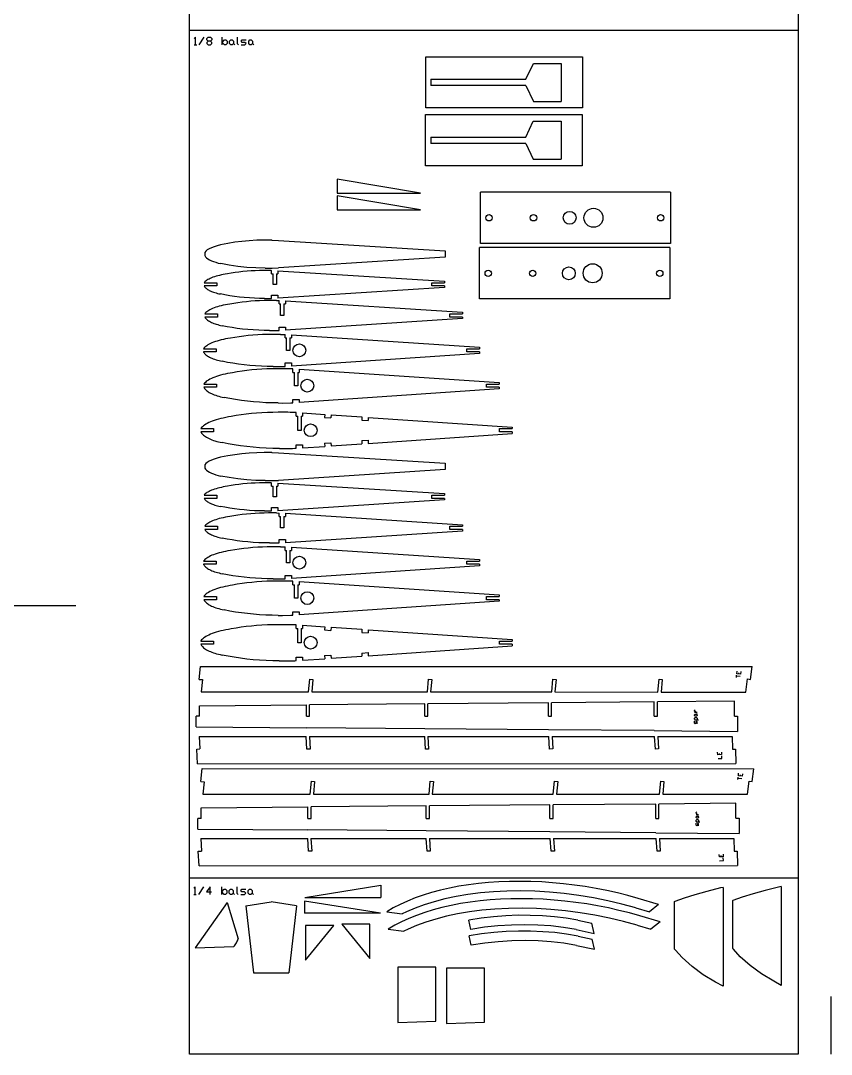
# Model space of a CAD drawing. Extents: x -0.1 to 91.9, y 0 to 98.8.
# Drawn here: x 59.93 to 91.89, y 5.61 to 46.37 of the extents above; entities that cross this region are included whole.
import ezdxf

# ---------------------------------------------------------------- set-up
doc = ezdxf.new("R2010")
doc.units = 0
doc.layers.get('0').update_dxf_attribs({"color": 9, "linetype": 'CONTINUOUS'})

msp = doc.modelspace()

# ---------------------------------------------------------------- linework, layer by layer
at = {"color": 7, "linetype": 'CONTINUOUS'}
for p, q in [((66.58, 46.001, 0), (90.582, 46.001, 0)), ((79.848, 44.063, 0), (80.144, 44.688, 0)), ((80.144, 44.688, 0), (81.239, 44.688, 0)), ((81.239, 44.688, 0), (81.239, 43.188, 0)), ((75.895, 43.813, 0), (75.895, 44.063, 0)), ((76.101, 44.063, 0), (79.848, 44.063, 0)), ((76.101, 44.063, 0), (76.101, 43.813, 0)), ((79.848, 43.813, 0), (76.101, 43.813, 0)), ((79.848, 43.813, 0), (80.144, 43.188, 0)), ((82.074, 42.927, 0), (75.895, 42.927, 0)), ((80.144, 43.188, 0), (81.239, 43.188, 0)), ((79.843, 41.781, 0), (80.138, 42.406, 0)), ((80.138, 42.406, 0), (81.234, 42.406, 0)), ((81.234, 42.406, 0), (81.234, 40.906, 0)), ((75.89, 41.531, 0), (75.89, 41.781, 0)), ((76.096, 41.781, 0), (79.843, 41.781, 0)), ((76.096, 41.781, 0), (76.096, 41.531, 0)), ((79.843, 41.531, 0), (76.096, 41.531, 0)), ((79.843, 41.531, 0), (80.138, 40.906, 0)), ((80.138, 40.906, 0), (81.234, 40.906, 0)), ((82.068, 40.645, 0), (75.89, 40.645, 0)), ((72.407, 40.119, 0), (72.407, 39.569, 0)), ((72.407, 39.569, 0), (75.693, 39.569, 0)), ((85.55, 39.609, 0), (78.05, 39.609, 0)), ((78.05, 37.586, 0), (78.05, 39.609, 0)), ((85.55, 39.609, 0), (85.55, 37.586, 0)), ((72.407, 39.466, 0), (72.407, 38.915, 0)), ((72.407, 38.915, 0), (75.693, 38.915, 0)), ((69.822, 37.716, 0), (69.843, 37.715, 0)), ((69.843, 37.715, 0), (70.093, 37.709, 0)), ((70.093, 37.709, 0), (76.664, 37.294, 0)), ((85.553, 37.586, 0), (78.05, 37.586, 0)), ((67.182, 37.232, 0), (67.182, 37.107, 0)), ((76.664, 37.294, 0), (76.664, 37.044, 0)), ((85.519, 37.422, 0), (78.019, 37.422, 0)), ((78.019, 35.399, 0), (78.019, 37.422, 0)), ((85.519, 37.422, 0), (85.519, 35.399, 0)), ((76.664, 37.044, 0), (70.093, 36.621, 0)), ((69.566, 36.614, 0), (69.707, 36.613, 0)), ((69.8, 36.518, 0), (69.821, 36.518, 0)), ((69.821, 36.387, 0), (69.821, 36.518, 0)), ((69.821, 36.387, 0), (69.883, 36.387, 0)), ((69.843, 36.615, 0), (70.093, 36.621, 0)), ((69.883, 35.968, 0), (69.883, 36.387, 0)), ((70.008, 36.387, 0), (70.008, 35.968, 0)), ((70.008, 36.387, 0), (70.071, 36.387, 0)), ((70.071, 36.512, 0), (76.642, 36.097, 0)), ((70.071, 36.512, 0), (70.071, 36.387, 0)), ((67.159, 36.034, 0), (67.659, 36.034, 0)), ((67.659, 35.909, 0), (67.159, 35.909, 0)), ((67.659, 36.034, 0), (67.659, 35.909, 0)), ((70.008, 35.968, 0), (69.883, 35.968, 0)), ((76.142, 36.034, 0), (76.642, 36.034, 0)), ((76.142, 35.909, 0), (76.142, 36.034, 0)), ((76.642, 35.909, 0), (76.142, 35.909, 0)), ((76.642, 36.097, 0), (76.642, 36.034, 0)), ((76.642, 35.909, 0), (76.642, 35.847, 0)), ((69.821, 35.549, 0), (70.071, 35.549, 0)), ((69.821, 35.417, 0), (69.821, 35.549, 0)), ((76.642, 35.847, 0), (70.071, 35.424, 0)), ((70.071, 35.549, 0), (70.071, 35.424, 0)), ((69.543, 35.416, 0), (69.684, 35.415, 0)), ((70.016, 35.334, 0), (70.112, 35.331, 0)), ((70.112, 35.199, 0), (70.112, 35.331, 0)), ((70.112, 35.199, 0), (70.174, 35.199, 0)), ((70.174, 34.743, 0), (70.174, 35.199, 0)), ((70.299, 35.199, 0), (70.299, 34.743, 0)), ((70.299, 35.199, 0), (70.362, 35.199, 0)), ((70.362, 35.324, 0), (77.346, 34.873, 0)), ((70.362, 35.324, 0), (70.362, 35.199, 0)), ((85.521, 35.399, 0), (78.019, 35.399, 0)), ((67.183, 34.811, 0), (67.683, 34.811, 0)), ((67.683, 34.686, 0), (67.183, 34.686, 0)), ((67.683, 34.811, 0), (67.683, 34.686, 0)), ((70.299, 34.743, 0), (70.174, 34.743, 0)), ((76.846, 34.811, 0), (77.346, 34.811, 0)), ((76.846, 34.686, 0), (76.846, 34.811, 0)), ((77.346, 34.686, 0), (76.846, 34.686, 0)), ((77.346, 34.873, 0), (77.346, 34.811, 0)), ((77.346, 34.686, 0), (77.346, 34.623, 0)), ((70.112, 34.288, 0), (70.362, 34.288, 0)), ((70.112, 34.156, 0), (70.112, 34.288, 0)), ((77.346, 34.623, 0), (70.362, 34.163, 0)), ((70.362, 34.288, 0), (70.362, 34.163, 0)), ((69.74, 34.153, 0), (69.891, 34.152, 0)), ((70.172, 34, 0), (70.35, 33.997, 0)), ((70.35, 33.86, 0), (70.35, 33.997, 0)), ((70.35, 33.86, 0), (70.412, 33.86, 0)), ((70.412, 33.367, 0), (70.412, 33.86, 0)), ((70.537, 33.86, 0), (70.537, 33.367, 0)), ((70.537, 33.86, 0), (70.6, 33.86, 0)), ((70.6, 33.985, 0), (78.02, 33.498, 0)), ((70.6, 33.985, 0), (70.6, 33.86, 0)), ((67.136, 33.435, 0), (67.636, 33.435, 0)), ((67.636, 33.435, 0), (67.636, 33.31, 0)), ((77.52, 33.435, 0), (78.02, 33.435, 0)), ((77.52, 33.31, 0), (77.52, 33.435, 0)), ((78.02, 33.498, 0), (78.02, 33.435, 0)), ((67.636, 33.31, 0), (67.136, 33.31, 0)), ((70.537, 33.367, 0), (70.412, 33.367, 0)), ((78.02, 33.248, 0), (70.6, 32.749, 0)), ((78.02, 33.31, 0), (77.52, 33.31, 0)), ((78.02, 33.31, 0), (78.02, 33.248, 0)), ((69.877, 32.736, 0), (70.039, 32.734, 0)), ((70.35, 32.874, 0), (70.6, 32.874, 0)), ((70.35, 32.74, 0), (70.35, 32.874, 0)), ((70.6, 32.874, 0), (70.6, 32.749, 0)), ((70.661, 32.504, 0), (70.661, 32.642, 0)), ((70.911, 32.629, 0), (78.788, 32.103, 0)), ((70.911, 32.629, 0), (70.911, 32.504, 0)), ((70.661, 32.504, 0), (70.723, 32.504, 0)), ((70.723, 31.972, 0), (70.723, 32.504, 0)), ((70.848, 32.504, 0), (70.848, 31.972, 0)), ((70.848, 32.504, 0), (70.911, 32.504, 0)), ((67.151, 32.04, 0), (67.651, 32.04, 0)), ((67.651, 31.915, 0), (67.151, 31.915, 0)), ((67.651, 32.04, 0), (67.651, 31.915, 0)), ((70.848, 31.972, 0), (70.723, 31.972, 0)), ((78.788, 31.853, 0), (70.911, 31.314, 0)), ((78.288, 32.04, 0), (78.788, 32.04, 0)), ((78.288, 31.915, 0), (78.288, 32.04, 0)), ((78.788, 31.915, 0), (78.288, 31.915, 0)), ((78.788, 32.103, 0), (78.788, 32.04, 0)), ((78.788, 31.915, 0), (78.788, 31.853, 0)), ((70.661, 31.439, 0), (70.911, 31.439, 0)), ((70.661, 31.304, 0), (70.661, 31.439, 0)), ((70.911, 31.439, 0), (70.911, 31.314, 0)), ((70.083, 31.296, 0), (70.256, 31.295, 0)), ((70.793, 30.78, 0), (70.793, 30.921, 0)), ((70.793, 30.78, 0), (70.856, 30.78, 0)), ((70.856, 30.215, 0), (70.856, 30.78, 0)), ((70.981, 30.78, 0), (70.981, 30.215, 0)), ((70.981, 30.78, 0), (71.043, 30.78, 0)), ((71.043, 30.905, 0), (71.916, 30.846, 0)), ((71.043, 30.905, 0), (71.043, 30.78, 0)), ((71.916, 30.846, 0), (71.908, 30.721, 0)), ((71.908, 30.721, 0), (72.158, 30.704, 0)), ((72.166, 30.829, 0), (72.158, 30.704, 0)), ((72.166, 30.829, 0), (73.381, 30.747, 0)), ((73.381, 30.747, 0), (73.372, 30.622, 0)), ((73.372, 30.622, 0), (73.622, 30.605, 0)), ((73.631, 30.73, 0), (73.622, 30.605, 0)), ((73.631, 30.73, 0), (79.31, 30.346, 0)), ((67.03, 30.284, 0), (67.53, 30.284, 0)), ((67.53, 30.284, 0), (67.53, 30.159, 0)), ((70.981, 30.215, 0), (70.856, 30.215, 0)), ((78.81, 30.284, 0), (79.31, 30.284, 0)), ((78.81, 30.159, 0), (78.81, 30.284, 0)), ((79.31, 30.346, 0), (79.31, 30.284, 0)), ((67.53, 30.159, 0), (67.03, 30.159, 0)), ((73.372, 29.812, 0), (73.622, 29.829, 0)), ((73.372, 29.812, 0), (73.381, 29.687, 0)), ((73.622, 29.829, 0), (73.631, 29.704, 0)), ((73.631, 29.704, 0), (79.31, 30.096, 0)), ((79.31, 30.159, 0), (78.81, 30.159, 0)), ((79.31, 30.159, 0), (79.31, 30.096, 0)), ((70.125, 29.502, 0), (70.307, 29.501, 0)), ((70.793, 29.65, 0), (71.043, 29.65, 0)), ((70.793, 29.512, 0), (70.793, 29.65, 0)), ((71.043, 29.65, 0), (71.043, 29.525, 0)), ((71.043, 29.525, 0), (71.916, 29.586, 0)), ((71.908, 29.71, 0), (72.158, 29.728, 0)), ((71.908, 29.71, 0), (71.916, 29.586, 0)), ((72.158, 29.728, 0), (72.166, 29.603, 0)), ((72.166, 29.603, 0), (73.381, 29.687, 0)), ((69.822, 29.341, 0), (69.843, 29.34, 0)), ((69.843, 29.34, 0), (70.093, 29.334, 0)), ((70.093, 29.334, 0), (76.664, 28.919, 0)), ((67.181, 28.857, 0), (67.181, 28.732, 0)), ((76.664, 28.669, 0), (70.093, 28.246, 0)), ((76.664, 28.919, 0), (76.664, 28.669, 0)), ((69.565, 28.239, 0), (69.706, 28.237, 0)), ((69.8, 28.143, 0), (69.821, 28.142, 0)), ((69.821, 28.012, 0), (69.821, 28.142, 0)), ((69.843, 28.24, 0), (70.093, 28.246, 0)), ((70.071, 28.137, 0), (76.641, 27.721, 0)), ((70.071, 28.137, 0), (70.071, 28.012, 0)), ((69.821, 28.012, 0), (69.883, 28.012, 0)), ((69.883, 27.593, 0), (69.883, 28.012, 0)), ((70.008, 28.012, 0), (70.008, 27.593, 0)), ((70.008, 28.012, 0), (70.071, 28.012, 0)), ((76.641, 27.721, 0), (76.641, 27.659, 0)), ((67.159, 27.659, 0), (67.659, 27.659, 0)), ((67.659, 27.534, 0), (67.159, 27.534, 0)), ((67.659, 27.659, 0), (67.659, 27.534, 0)), ((70.008, 27.593, 0), (69.883, 27.593, 0)), ((76.641, 27.471, 0), (70.071, 27.049, 0)), ((76.141, 27.659, 0), (76.641, 27.659, 0)), ((76.141, 27.534, 0), (76.141, 27.659, 0)), ((76.641, 27.534, 0), (76.141, 27.534, 0)), ((76.641, 27.534, 0), (76.641, 27.471, 0)), ((69.543, 27.041, 0), (69.684, 27.04, 0)), ((69.821, 27.174, 0), (70.071, 27.174, 0)), ((69.821, 27.042, 0), (69.821, 27.174, 0)), ((70.015, 26.959, 0), (70.112, 26.956, 0)), ((70.071, 27.174, 0), (70.071, 27.049, 0)), ((70.112, 26.824, 0), (70.112, 26.956, 0)), ((70.362, 26.949, 0), (77.346, 26.498, 0)), ((70.362, 26.949, 0), (70.362, 26.824, 0)), ((70.112, 26.824, 0), (70.174, 26.824, 0)), ((70.174, 26.368, 0), (70.174, 26.824, 0)), ((70.299, 26.824, 0), (70.299, 26.368, 0)), ((70.299, 26.824, 0), (70.362, 26.824, 0)), ((77.346, 26.498, 0), (77.346, 26.435, 0)), ((67.183, 26.435, 0), (67.683, 26.435, 0)), ((67.683, 26.31, 0), (67.183, 26.31, 0)), ((67.683, 26.435, 0), (67.683, 26.31, 0)), ((70.299, 26.368, 0), (70.174, 26.368, 0)), ((77.346, 26.248, 0), (70.362, 25.788, 0)), ((76.846, 26.435, 0), (77.346, 26.435, 0)), ((76.846, 26.31, 0), (76.846, 26.435, 0)), ((77.346, 26.31, 0), (76.846, 26.31, 0)), ((77.346, 26.31, 0), (77.346, 26.248, 0)), ((69.74, 25.778, 0), (69.891, 25.776, 0)), ((70.112, 25.913, 0), (70.362, 25.913, 0)), ((70.112, 25.78, 0), (70.112, 25.913, 0)), ((70.362, 25.913, 0), (70.362, 25.788, 0)), ((70.171, 25.625, 0), (70.349, 25.622, 0)), ((70.349, 25.485, 0), (70.349, 25.622, 0)), ((70.349, 25.485, 0), (70.412, 25.485, 0)), ((70.412, 24.992, 0), (70.412, 25.485, 0)), ((70.537, 25.485, 0), (70.537, 24.992, 0)), ((70.537, 25.485, 0), (70.599, 25.485, 0)), ((70.599, 25.61, 0), (78.02, 25.123, 0)), ((70.599, 25.61, 0), (70.599, 25.485, 0)), ((67.136, 25.06, 0), (67.636, 25.06, 0)), ((67.636, 24.935, 0), (67.136, 24.935, 0)), ((67.636, 25.06, 0), (67.636, 24.935, 0)), ((70.537, 24.992, 0), (70.412, 24.992, 0)), ((78.02, 24.873, 0), (70.599, 24.374, 0)), ((77.52, 25.06, 0), (78.02, 25.06, 0)), ((77.52, 24.935, 0), (77.52, 25.06, 0)), ((78.02, 24.935, 0), (77.52, 24.935, 0)), ((78.02, 25.123, 0), (78.02, 25.06, 0)), ((78.02, 24.935, 0), (78.02, 24.873, 0)), ((70.349, 24.499, 0), (70.599, 24.499, 0)), ((70.349, 24.365, 0), (70.349, 24.499, 0)), ((70.599, 24.499, 0), (70.599, 24.374, 0)), ((69.877, 24.36, 0), (70.039, 24.359, 0)), ((70.66, 24.129, 0), (70.66, 24.267, 0)), ((70.66, 24.129, 0), (70.723, 24.129, 0)), ((70.723, 23.596, 0), (70.723, 24.129, 0)), ((70.848, 24.129, 0), (70.848, 23.596, 0)), ((70.848, 24.129, 0), (70.91, 24.129, 0)), ((70.91, 24.254, 0), (78.787, 23.727, 0)), ((70.91, 24.254, 0), (70.91, 24.129, 0)), ((67.151, 23.665, 0), (67.651, 23.665, 0)), ((67.651, 23.665, 0), (67.651, 23.54, 0)), ((78.287, 23.665, 0), (78.787, 23.665, 0)), ((78.287, 23.54, 0), (78.287, 23.665, 0)), ((78.787, 23.727, 0), (78.787, 23.665, 0)), ((67.651, 23.54, 0), (67.151, 23.54, 0)), ((70.848, 23.596, 0), (70.723, 23.596, 0)), ((78.787, 23.477, 0), (70.91, 22.939, 0)), ((78.787, 23.54, 0), (78.287, 23.54, 0)), ((78.787, 23.54, 0), (78.787, 23.477, 0)), ((70.082, 22.921, 0), (70.255, 22.92, 0)), ((70.66, 23.064, 0), (70.91, 23.064, 0)), ((70.66, 22.928, 0), (70.66, 23.064, 0)), ((70.91, 23.064, 0), (70.91, 22.939, 0)), ((70.793, 22.405, 0), (70.793, 22.546, 0)), ((71.043, 22.529, 0), (71.916, 22.47, 0)), ((71.043, 22.529, 0), (71.043, 22.405, 0)), ((71.916, 22.47, 0), (71.908, 22.346, 0)), ((72.166, 22.454, 0), (72.158, 22.329, 0)), ((72.166, 22.454, 0), (73.38, 22.372, 0)), ((70.793, 22.405, 0), (70.856, 22.405, 0)), ((70.856, 21.84, 0), (70.856, 22.405, 0)), ((70.981, 22.405, 0), (70.981, 21.84, 0)), ((70.981, 22.405, 0), (71.043, 22.405, 0)), ((71.908, 22.346, 0), (72.158, 22.329, 0)), ((73.38, 22.372, 0), (73.372, 22.247, 0)), ((73.372, 22.247, 0), (73.622, 22.23, 0)), ((73.63, 22.355, 0), (73.622, 22.23, 0)), ((73.63, 22.355, 0), (79.31, 21.971, 0)), ((67.03, 21.909, 0), (67.53, 21.909, 0)), ((67.53, 21.784, 0), (67.03, 21.784, 0)), ((67.53, 21.909, 0), (67.53, 21.784, 0)), ((70.981, 21.84, 0), (70.856, 21.84, 0)), ((73.63, 21.329, 0), (79.31, 21.721, 0)), ((78.81, 21.909, 0), (79.31, 21.909, 0)), ((78.81, 21.784, 0), (78.81, 21.909, 0)), ((79.31, 21.784, 0), (78.81, 21.784, 0)), ((79.31, 21.971, 0), (79.31, 21.909, 0)), ((79.31, 21.784, 0), (79.31, 21.721, 0)), ((70.793, 21.275, 0), (71.043, 21.275, 0)), ((70.793, 21.137, 0), (70.793, 21.275, 0)), ((71.043, 21.275, 0), (71.043, 21.15, 0)), ((71.043, 21.15, 0), (71.916, 21.211, 0)), ((71.907, 21.335, 0), (72.157, 21.353, 0)), ((71.907, 21.335, 0), (71.916, 21.211, 0)), ((72.157, 21.353, 0), (72.166, 21.228, 0)), ((72.166, 21.228, 0), (73.38, 21.312, 0)), ((73.372, 21.436, 0), (73.622, 21.454, 0)), ((73.372, 21.436, 0), (73.38, 21.312, 0)), ((73.622, 21.454, 0), (73.63, 21.329, 0)), ((66.967, 20.399, 0), (67.014, 20.902, 0)), ((67.014, 20.902, 0), (88.773, 20.9, 0)), ((70.124, 21.127, 0), (70.307, 21.126, 0)), ((88.708, 20.399, 0), (88.773, 20.9, 0)), ((66.967, 20.399, 0), (67.091, 20.387, 0)), ((67.091, 20.387, 0), (67.046, 19.903, 0)), ((71.28, 19.902, 0), (71.327, 20.404, 0)), ((71.327, 20.404, 0), (71.451, 20.392, 0)), ((71.451, 20.392, 0), (71.405, 19.902, 0)), ((75.965, 19.902, 0), (76.012, 20.404, 0)), ((76.012, 20.404, 0), (76.136, 20.392, 0)), ((76.136, 20.392, 0), (76.09, 19.902, 0)), ((80.865, 19.901, 0), (80.912, 20.403, 0)), ((80.912, 20.403, 0), (81.036, 20.391, 0)), ((81.036, 20.391, 0), (80.99, 19.901, 0)), ((85.054, 19.9, 0), (85.101, 20.403, 0)), ((85.101, 20.403, 0), (85.225, 20.391, 0)), ((85.225, 20.391, 0), (85.179, 19.9, 0)), ((88.523, 19.9, 0), (88.589, 20.414, 0)), ((88.589, 20.414, 0), (88.708, 20.399, 0)), ((67.046, 19.903, 0), (71.28, 19.902, 0)), ((71.405, 19.902, 0), (75.965, 19.902, 0)), ((76.09, 19.902, 0), (80.865, 19.901, 0)), ((80.99, 19.901, 0), (85.054, 19.9, 0)), ((85.179, 19.9, 0), (88.523, 19.9, 0)), ((66.975, 19.361, 0), (71.191, 19.396, 0)), ((66.975, 18.941, 0), (66.975, 19.361, 0)), ((71.191, 18.941, 0), (71.191, 19.396, 0)), ((75.855, 19.434, 0), (71.316, 19.397, 0)), ((71.316, 18.941, 0), (71.316, 19.397, 0)), ((75.855, 18.941, 0), (75.855, 19.434, 0)), ((80.734, 19.473, 0), (75.98, 19.435, 0)), ((75.98, 18.941, 0), (75.98, 19.435, 0)), ((80.734, 18.941, 0), (80.734, 19.473, 0)), ((84.905, 19.506, 0), (80.859, 19.474, 0)), ((80.859, 18.941, 0), (80.859, 19.474, 0)), ((84.905, 18.941, 0), (84.905, 19.506, 0)), ((88.068, 19.539, 0), (85.03, 19.507, 0)), ((85.03, 18.941, 0), (85.03, 19.507, 0)), ((88.068, 18.946, 0), (88.068, 19.539, 0)), ((66.975, 18.941, 0), (66.85, 18.941, 0)), ((66.85, 18.522, 0), (66.85, 18.941, 0)), ((71.191, 18.941, 0), (71.316, 18.941, 0)), ((75.855, 18.941, 0), (75.98, 18.941, 0)), ((80.734, 18.941, 0), (80.859, 18.941, 0)), ((84.905, 18.941, 0), (85.03, 18.941, 0)), ((88.068, 18.946, 0), (88.193, 18.946, 0)), ((88.193, 18.946, 0), (88.193, 18.339, 0)), ((66.85, 18.522, 0), (71.191, 18.486, 0)), ((75.855, 18.448, 0), (71.191, 18.486, 0)), ((80.734, 18.409, 0), (75.855, 18.448, 0)), ((84.905, 18.376, 0), (80.734, 18.409, 0)), ((84.905, 18.376, 0), (88.193, 18.339, 0)), ((66.96, 18.142, 0), (71.184, 18.143, 0)), ((66.96, 18.142, 0), (66.99, 17.653, 0)), ((71.214, 17.643, 0), (71.184, 18.143, 0)), ((71.309, 18.143, 0), (75.857, 18.144, 0)), ((71.309, 18.143, 0), (71.339, 17.65, 0)), ((75.887, 17.644, 0), (75.857, 18.144, 0)), ((75.982, 18.144, 0), (80.745, 18.146, 0)), ((75.982, 18.144, 0), (76.012, 17.651, 0)), ((80.775, 17.645, 0), (80.745, 18.146, 0)), ((80.878, 18.146, 0), (84.923, 18.147, 0)), ((80.878, 18.146, 0), (80.908, 17.653, 0)), ((84.954, 17.646, 0), (84.923, 18.147, 0)), ((85.048, 18.147, 0), (85.078, 17.654, 0)), ((85.048, 18.147, 0), (87.982, 18.147, 0)), ((87.982, 18.147, 0), (87.993, 17.648, 0)), ((66.865, 17.646, 0), (66.99, 17.653, 0)), ((66.9, 17.073, 0), (66.865, 17.646, 0)), ((71.339, 17.65, 0), (71.214, 17.643, 0)), ((76.012, 17.651, 0), (75.887, 17.644, 0)), ((80.908, 17.653, 0), (80.775, 17.645, 0)), ((85.078, 17.654, 0), (84.954, 17.646, 0)), ((87.993, 17.648, 0), (88.113, 17.648, 0)), ((88.113, 17.648, 0), (88.123, 17.078, 0)), ((66.9, 17.073, 0), (88.123, 17.078, 0)), ((67.029, 16.374, 0), (67.076, 16.878, 0)), ((67.076, 16.878, 0), (88.835, 16.876, 0)), ((88.771, 16.375, 0), (88.835, 16.876, 0)), ((67.029, 16.374, 0), (67.154, 16.363, 0)), ((67.154, 16.363, 0), (67.108, 15.878, 0)), ((71.342, 15.878, 0), (71.389, 16.38, 0)), ((71.389, 16.38, 0), (71.514, 16.368, 0)), ((71.514, 16.368, 0), (71.468, 15.878, 0)), ((76.027, 15.877, 0), (76.074, 16.379, 0)), ((76.074, 16.379, 0), (76.198, 16.368, 0)), ((76.198, 16.368, 0), (76.153, 15.877, 0)), ((80.927, 15.877, 0), (80.974, 16.379, 0)), ((80.974, 16.379, 0), (81.099, 16.367, 0)), ((81.099, 16.367, 0), (81.053, 15.877, 0)), ((85.116, 15.876, 0), (85.163, 16.378, 0)), ((85.163, 16.378, 0), (85.288, 16.367, 0)), ((85.288, 16.367, 0), (85.242, 15.876, 0)), ((88.585, 15.876, 0), (88.652, 16.39, 0)), ((88.652, 16.39, 0), (88.771, 16.375, 0)), ((67.108, 15.878, 0), (71.342, 15.878, 0)), ((71.468, 15.878, 0), (76.027, 15.877, 0)), ((76.153, 15.877, 0), (80.927, 15.877, 0)), ((81.053, 15.877, 0), (85.116, 15.876, 0)), ((88.13, 15.515, 0), (85.092, 15.483, 0)), ((85.242, 15.876, 0), (88.585, 15.876, 0)), ((88.13, 14.921, 0), (88.13, 15.515, 0)), ((67.037, 15.337, 0), (71.253, 15.372, 0)), ((67.037, 14.917, 0), (67.037, 15.337, 0)), ((71.253, 14.917, 0), (71.253, 15.372, 0)), ((75.917, 15.41, 0), (71.378, 15.373, 0)), ((71.378, 14.917, 0), (71.378, 15.373, 0)), ((75.917, 14.917, 0), (75.917, 15.41, 0)), ((80.796, 15.449, 0), (76.042, 15.411, 0)), ((76.042, 14.917, 0), (76.042, 15.411, 0)), ((80.796, 14.917, 0), (80.796, 15.449, 0)), ((84.967, 15.482, 0), (80.921, 15.45, 0)), ((80.921, 14.917, 0), (80.921, 15.45, 0)), ((84.967, 14.917, 0), (84.967, 15.482, 0)), ((85.092, 14.917, 0), (85.092, 15.483, 0)), ((67.037, 14.917, 0), (66.912, 14.917, 0)), ((66.912, 14.498, 0), (66.912, 14.917, 0)), ((71.253, 14.917, 0), (71.378, 14.917, 0)), ((75.917, 14.917, 0), (76.042, 14.917, 0)), ((80.796, 14.917, 0), (80.921, 14.917, 0)), ((84.967, 14.917, 0), (85.092, 14.917, 0)), ((88.13, 14.921, 0), (88.255, 14.921, 0)), ((88.255, 14.921, 0), (88.255, 14.315, 0)), ((66.912, 14.498, 0), (71.253, 14.461, 0)), ((75.917, 14.424, 0), (71.253, 14.461, 0)), ((80.796, 14.385, 0), (75.917, 14.424, 0)), ((84.967, 14.351, 0), (80.796, 14.385, 0)), ((84.967, 14.351, 0), (88.255, 14.315, 0)), ((67.023, 14.118, 0), (71.246, 14.119, 0)), ((67.023, 14.118, 0), (67.052, 13.629, 0)), ((71.276, 13.619, 0), (71.246, 14.119, 0)), ((71.371, 14.119, 0), (75.919, 14.12, 0)), ((71.371, 14.119, 0), (71.401, 13.626, 0)), ((75.949, 13.62, 0), (75.919, 14.12, 0)), ((76.044, 14.12, 0), (80.807, 14.121, 0)), ((76.044, 14.12, 0), (76.074, 13.627, 0)), ((80.837, 13.621, 0), (80.807, 14.121, 0)), ((80.94, 14.121, 0), (84.985, 14.122, 0)), ((80.94, 14.121, 0), (80.97, 13.629, 0)), ((85.016, 13.622, 0), (84.985, 14.122, 0)), ((85.111, 14.123, 0), (85.141, 13.629, 0)), ((85.111, 14.123, 0), (88.044, 14.123, 0)), ((88.044, 14.123, 0), (88.055, 13.623, 0)), ((66.928, 13.621, 0), (67.052, 13.629, 0)), ((66.963, 13.049, 0), (66.928, 13.621, 0)), ((71.401, 13.626, 0), (71.276, 13.619, 0)), ((76.074, 13.627, 0), (75.949, 13.62, 0)), ((80.97, 13.629, 0), (80.837, 13.621, 0)), ((85.141, 13.629, 0), (85.016, 13.622, 0)), ((88.055, 13.623, 0), (88.175, 13.623, 0)), ((88.175, 13.623, 0), (88.186, 13.053, 0)), ((66.963, 13.049, 0), (88.186, 13.053, 0)), ((66.58, 12.57, 0), (90.582, 12.57, 0)), ((71.126, 11.803, 0), (74.126, 12.279)), ((74.126, 12.279, 0), (74.126, 11.803)), ((89.917, 12.23), (89.917, 8.332)), ((87.623, 12.196), (87.623, 8.298)), ((68.07, 11.605, 0), (66.802, 9.809, 0)), ((68.8, 11.473), (69.803, 11.632, 0)), ((68.8, 11.473, 0), (69.108, 8.833, 0)), ((70.806, 11.473, 0), (69.803, 11.632, 0)), ((70.806, 11.473, 0), (70.498, 8.833, 0)), ((71.118, 11.653, 0), (71.118, 11.176, 0)), ((74.118, 11.176, 0), (71.118, 11.653, 0)), ((71.126, 11.803, 0), (74.126, 11.803, 0)), ((85.077, 11.519), (84.715, 11.233)), ((85.695, 11.635), (85.716, 11.642)), ((85.695, 11.635), (85.695, 9.771)), ((87.989, 11.669), (88.01, 11.676)), ((87.989, 11.669), (87.989, 9.805)), ((74.118, 11.176, 0), (71.118, 11.176, 0)), ((74.361, 11.235), (74.974, 11.147)), ((84.176, 11.391), (84.715, 11.233)), ((71.156, 10.69, 0), (71.156, 9.324, 0)), ((71.156, 9.324, 0), (72.268, 10.69, 0)), ((72.268, 10.69, 0), (71.156, 10.69, 0)), ((72.586, 10.752, 0), (73.699, 9.386, 0)), ((73.699, 10.752, 0), (72.586, 10.752, 0)), ((73.699, 9.386, 0), (73.699, 10.752, 0)), ((77.676, 10.542), (77.6, 10.91)), ((82.532, 10.379), (82.449, 10.782)), ((84.236, 10.707), (84.775, 10.549)), ((85.137, 10.836), (84.775, 10.549)), ((74.421, 10.552), (75.034, 10.464)), ((77.691, 9.918), (77.615, 10.285)), ((66.802, 9.809, 0), (68.33, 9.864, 0)), ((82.547, 9.755), (82.464, 10.157)), ((88.035, 9.754), (87.989, 9.805)), ((85.741, 9.72), (85.695, 9.771)), ((69.108, 8.833), (70.498, 8.833)), ((91.889, 5.621), (91.889, 7.899))]:
    msp.add_line(p, q, dxfattribs=at)
at = {"color": 7, "linetype": 'CONTINUOUS', "ltscale": 0.25}
for p, q in [((75.693, 39.569, 0), (72.407, 40.119, 0)), ((75.693, 38.915, 0), (72.407, 39.466, 0)), ((69.602, 37.716, 0), (69.529, 37.716, 0)), ((69.676, 37.716, 0), (69.602, 37.716, 0)), ((69.749, 37.716, 0), (69.676, 37.716, 0)), ((69.822, 37.716, 0), (69.749, 37.716, 0)), ((69.58, 36.518, 0), (69.506, 36.518, 0)), ((69.653, 36.518, 0), (69.58, 36.518, 0)), ((69.727, 36.518, 0), (69.653, 36.518, 0)), ((69.707, 36.613, 0), (69.843, 36.615, 0)), ((69.8, 36.518, 0), (69.727, 36.518, 0)), ((69.684, 35.415, 0), (69.821, 35.417, 0)), ((69.78, 35.334, 0), (69.701, 35.334, 0)), ((69.858, 35.334, 0), (69.78, 35.334, 0)), ((69.937, 35.334, 0), (69.858, 35.334, 0)), ((70.016, 35.334, 0), (69.937, 35.334, 0)), ((67.183, 34.686, 0), (67.185, 34.681, 0)), ((69.919, 34, 0), (69.835, 34, 0)), ((69.891, 34.152, 0), (70.112, 34.156, 0)), ((70.003, 34, 0), (69.919, 34, 0)), ((70.088, 34, 0), (70.003, 34, 0)), ((70.172, 34, 0), (70.088, 34, 0)), ((67.136, 33.31, 0), (67.14, 33.301, 0)), ((70.128, 32.648, 0), (70.038, 32.648, 0)), ((70.039, 32.734, 0), (70.337, 32.74, 0)), ((70.218, 32.648, 0), (70.128, 32.648, 0)), ((70.308, 32.648, 0), (70.218, 32.648, 0)), ((70.398, 32.648, 0), (70.308, 32.648, 0)), ((70.337, 32.74, 0), (70.35, 32.74, 0)), ((70.488, 32.645, 0), (70.398, 32.648, 0)), ((70.574, 32.645, 0), (70.488, 32.645, 0)), ((70.661, 32.642, 0), (70.574, 32.645, 0)), ((67.153, 32.044, 0), (67.151, 32.04, 0)), ((67.151, 31.915, 0), (67.156, 31.901, 0)), ((70.256, 31.295, 0), (70.574, 31.301, 0)), ((70.574, 31.301, 0), (70.661, 31.304, 0)), ((70.172, 30.929, 0), (70.077, 30.929, 0)), ((70.267, 30.929, 0), (70.172, 30.929, 0)), ((70.362, 30.929, 0), (70.267, 30.929, 0)), ((70.457, 30.929, 0), (70.362, 30.929, 0)), ((70.552, 30.926, 0), (70.457, 30.929, 0)), ((70.643, 30.926, 0), (70.552, 30.926, 0)), ((70.738, 30.923, 0), (70.643, 30.926, 0)), ((70.793, 30.921, 0), (70.738, 30.923, 0)), ((67.033, 30.292, 0), (67.03, 30.284, 0)), ((67.03, 30.159, 0), (67.037, 30.14, 0)), ((70.307, 29.501, 0), (70.643, 29.507, 0)), ((70.643, 29.507, 0), (70.738, 29.51, 0)), ((70.738, 29.51, 0), (70.793, 29.512, 0)), ((69.602, 29.341, 0), (69.529, 29.341, 0)), ((69.675, 29.341, 0), (69.602, 29.341, 0)), ((69.749, 29.341, 0), (69.675, 29.341, 0)), ((69.822, 29.341, 0), (69.749, 29.341, 0)), ((69.58, 28.143, 0), (69.506, 28.143, 0)), ((69.653, 28.143, 0), (69.58, 28.143, 0)), ((69.726, 28.143, 0), (69.653, 28.143, 0)), ((69.706, 28.237, 0), (69.843, 28.24, 0)), ((69.8, 28.143, 0), (69.726, 28.143, 0)), ((69.684, 27.04, 0), (69.821, 27.042, 0)), ((69.779, 26.959, 0), (69.701, 26.959, 0)), ((69.858, 26.959, 0), (69.779, 26.959, 0)), ((69.937, 26.959, 0), (69.858, 26.959, 0)), ((70.015, 26.959, 0), (69.937, 26.959, 0)), ((67.183, 26.31, 0), (67.185, 26.306, 0)), ((69.891, 25.776, 0), (70.112, 25.78, 0)), ((69.919, 25.625, 0), (69.835, 25.625, 0)), ((70.003, 25.625, 0), (69.919, 25.625, 0)), ((70.087, 25.625, 0), (70.003, 25.625, 0)), ((70.171, 25.625, 0), (70.087, 25.625, 0)), ((67.136, 24.935, 0), (67.14, 24.926, 0)), ((70.127, 24.273, 0), (70.037, 24.273, 0)), ((70.039, 24.359, 0), (70.336, 24.365, 0)), ((70.217, 24.273, 0), (70.127, 24.273, 0)), ((70.307, 24.273, 0), (70.217, 24.273, 0)), ((70.397, 24.273, 0), (70.307, 24.273, 0)), ((70.336, 24.365, 0), (70.349, 24.365, 0)), ((70.487, 24.27, 0), (70.397, 24.273, 0)), ((70.574, 24.27, 0), (70.487, 24.27, 0)), ((70.66, 24.267, 0), (70.574, 24.27, 0)), ((67.152, 23.669, 0), (67.151, 23.665, 0)), ((67.151, 23.54, 0), (67.156, 23.526, 0)), ((70.255, 22.92, 0), (70.574, 22.926, 0)), ((70.574, 22.926, 0), (70.66, 22.928, 0)), ((70.172, 22.554, 0), (70.077, 22.554, 0)), ((70.267, 22.554, 0), (70.172, 22.554, 0)), ((70.362, 22.554, 0), (70.267, 22.554, 0)), ((70.457, 22.554, 0), (70.362, 22.554, 0)), ((70.552, 22.551, 0), (70.457, 22.554, 0)), ((70.643, 22.551, 0), (70.552, 22.551, 0)), ((70.738, 22.547, 0), (70.643, 22.551, 0)), ((70.793, 22.546, 0), (70.738, 22.547, 0)), ((67.033, 21.916, 0), (67.03, 21.909, 0)), ((67.03, 21.784, 0), (67.037, 21.765, 0)), ((70.307, 21.126, 0), (70.643, 21.132, 0)), ((70.643, 21.132, 0), (70.738, 21.135, 0)), ((70.738, 21.135, 0), (70.793, 21.137, 0)), ((68.07, 11.605, 0), (68.504, 10.173, 0)), ((85.077, 11.519), (84.278, 11.756)), ((85.137, 10.836), (84.338, 11.073)), ((81.895, 10.903), (82.449, 10.782)), ((81.825, 10.534), (82.532, 10.379)), ((81.911, 10.278), (82.464, 10.157)), ((81.841, 9.91), (82.547, 9.755)), ((86.007, 9.429), (85.741, 9.72)), ((86.399, 9.078), (86.007, 9.429)), ((88.301, 9.462), (88.035, 9.754)), ((88.693, 9.112), (88.301, 9.462)), ((86.839, 8.753), (86.399, 9.078)), ((89.133, 8.787), (88.693, 9.112)), ((87.322, 8.459), (86.839, 8.753)), ((89.616, 8.493), (89.133, 8.787)), ((87.623, 8.298), (87.322, 8.459)), ((89.917, 8.332), (89.616, 8.493))]:
    msp.add_line(p, q, dxfattribs=at)
at = {"color": 5, "linetype": 'CONTINUOUS'}
msp.add_line((1.379, 23.309), (62.097, 23.309), dxfattribs=at)
at = {"color": 3}
for p, q in [((88.147, 20.469, 0), (88.156, 20.569, 0)), ((88.301, 20.505, 0), (88.152, 20.519, 0)), ((88.236, 20.611, 0), (88.24, 20.661, 0)), ((86.496, 19.099, 0), (86.596, 19.099, 0)), ((86.496, 18.799, 0), (86.646, 18.799, 0)), ((87.488, 17.426, 0), (87.485, 17.476, 0)), ((88.209, 16.445, 0), (88.219, 16.545, 0)), ((88.363, 16.481, 0), (88.214, 16.495, 0)), ((88.298, 16.587, 0), (88.303, 16.637, 0)), ((86.558, 15.075, 0), (86.658, 15.075, 0)), ((86.558, 14.775, 0), (86.708, 14.775, 0)), ((87.55, 13.402, 0), (87.547, 13.452, 0))]:
    msp.add_line(p, q, dxfattribs=at)
at = {"color": 7, "linetype": 'CONTINUOUS', "flags": 128}
for points in [[(66.58, 70.804), (90.582, 70.804), (90.582, 5.614), (66.58, 5.614)], [(75.895, 44.95), (82.074, 44.95), (82.074, 42.927), (75.895, 42.927)], [(75.89, 42.668), (82.068, 42.668), (82.068, 40.645), (75.89, 40.645)], [(74.794, 9.047), (74.794, 6.87), (76.294, 6.916), (76.294, 9.047)], [(76.717, 9.013), (76.717, 6.836), (78.217, 6.883), (78.217, 9.013)]]:
    msp.add_lwpolyline(points, close=True, dxfattribs=at)
at = {"linetype": 'BYBLOCK', "flags": 128}
for points in [[(66.815, 45.415), (66.815, 45.715), (66.765, 45.665)], [(66.965, 45.415), (67.165, 45.715)], [(67.315, 45.415), (67.415, 45.415), (67.465, 45.465), (67.465, 45.515), (67.415, 45.565), (67.315, 45.565), (67.265, 45.615), (67.265, 45.665), (67.315, 45.715), (67.415, 45.715), (67.465, 45.665), (67.465, 45.615), (67.415, 45.565)], [(67.865, 45.415), (67.865, 45.715)], [(68.465, 45.715), (68.465, 45.465), (68.515, 45.415)], [(66.765, 45.415), (66.865, 45.415)], [(67.315, 45.565), (67.265, 45.515), (67.265, 45.465), (67.315, 45.415)], [(67.865, 45.515), (67.965, 45.615), (68.015, 45.615), (68.065, 45.565), (68.065, 45.465), (68.015, 45.415), (67.965, 45.415), (67.865, 45.515)], [(68.315, 45.465), (68.265, 45.415), (68.215, 45.415), (68.165, 45.465), (68.165, 45.565), (68.215, 45.615), (68.265, 45.615), (68.315, 45.565), (68.315, 45.465), (68.365, 45.415)], [(68.615, 45.415), (68.765, 45.415), (68.815, 45.465), (68.765, 45.515), (68.665, 45.515), (68.615, 45.565), (68.665, 45.615), (68.815, 45.615)], [(69.065, 45.465), (69.015, 45.415), (68.965, 45.415), (68.915, 45.465), (68.915, 45.565), (68.965, 45.615), (69.015, 45.615), (69.065, 45.565), (69.065, 45.465), (69.115, 45.415)], [(66.801, 11.922), (66.801, 12.222), (66.751, 12.172)], [(66.751, 11.922), (66.851, 11.922)], [(66.951, 11.922), (67.151, 12.222)], [(67.401, 11.922), (67.401, 12.222), (67.251, 12.022), (67.451, 12.022)], [(67.851, 11.922), (67.851, 12.222)], [(67.851, 12.022), (67.951, 12.122), (68.001, 12.122), (68.051, 12.072), (68.051, 11.972), (68.001, 11.922), (67.951, 11.922), (67.851, 12.022)], [(68.301, 11.972), (68.251, 11.922), (68.201, 11.922), (68.151, 11.972), (68.151, 12.072), (68.201, 12.122), (68.251, 12.122), (68.301, 12.072), (68.301, 11.972), (68.351, 11.922)], [(68.451, 12.222), (68.451, 11.972), (68.501, 11.922)], [(68.601, 11.922), (68.751, 11.922), (68.801, 11.972), (68.751, 12.022), (68.651, 12.022), (68.601, 12.072), (68.651, 12.122), (68.801, 12.122)], [(69.051, 11.972), (69.001, 11.922), (68.951, 11.922), (68.901, 11.972), (68.901, 12.072), (68.951, 12.122), (69.001, 12.122), (69.051, 12.072), (69.051, 11.972), (69.101, 11.922)]]:
    msp.add_lwpolyline(points, dxfattribs=at)
at = {"color": 7, "linetype": 'CONTINUOUS'}
for points in [[(68.098, 37.587), (67.947, 37.56), (67.805, 37.53), (67.674, 37.495), (67.555, 37.458), (67.45, 37.417), (67.36, 37.374), (67.284, 37.328), (67.225, 37.281), (67.182, 37.232)], [(69.529, 37.716), (69.233, 37.71), (68.939, 37.694), (68.65, 37.668), (68.369, 37.632), (68.098, 37.587)], [(67.182, 37.107), (67.212, 37.063), (67.254, 37.021), (67.307, 36.981), (67.37, 36.942), (67.443, 36.906), (67.526, 36.872), (67.617, 36.842), (67.715, 36.815), (67.821, 36.791)], [(69.566, 36.614), (69.204, 36.621), (68.846, 36.643), (68.494, 36.679), (68.151, 36.729), (67.821, 36.791)], [(68.076, 36.389), (67.994, 36.376), (67.915, 36.361), (67.839, 36.345), (67.766, 36.328), (67.696, 36.31), (67.63, 36.291), (67.566, 36.272), (67.507, 36.251), (67.451, 36.229), (67.4, 36.207), (67.352, 36.184), (67.309, 36.16), (67.27, 36.136), (67.235, 36.111), (67.205, 36.086), (67.18, 36.06), (67.159, 36.034)], [(69.506, 36.518), (69.342, 36.516), (69.177, 36.511), (69.014, 36.503), (68.852, 36.492), (68.691, 36.477), (68.533, 36.46), (68.377, 36.439), (68.225, 36.416), (68.076, 36.389)], [(67.159, 35.909), (67.174, 35.886), (67.192, 35.863), (67.213, 35.841), (67.237, 35.819), (67.265, 35.797), (67.295, 35.776), (67.328, 35.756), (67.364, 35.736), (67.403, 35.717), (67.444, 35.698), (67.488, 35.681), (67.534, 35.664), (67.583, 35.648), (67.634, 35.633), (67.687, 35.619), (67.742, 35.606), (67.798, 35.594)], [(69.543, 35.416), (69.342, 35.419), (69.142, 35.425), (68.942, 35.437), (68.744, 35.452), (68.549, 35.472), (68.356, 35.496), (68.166, 35.525), (67.98, 35.557), (67.798, 35.594)], [(68.168, 35.195), (68.08, 35.181), (67.995, 35.165), (67.913, 35.148), (67.834, 35.129), (67.758, 35.11), (67.686, 35.089), (67.618, 35.068), (67.554, 35.045), (67.494, 35.022), (67.439, 34.998), (67.388, 34.973), (67.341, 34.947), (67.3, 34.921), (67.263, 34.894), (67.231, 34.867), (67.205, 34.839), (67.183, 34.811)], [(69.701, 35.334), (69.524, 35.332), (69.348, 35.326), (69.173, 35.318), (68.999, 35.306), (68.828, 35.29), (68.658, 35.271), (68.491, 35.249), (68.328, 35.224), (68.168, 35.195)], [(67.185, 34.681), (67.201, 34.656), (67.22, 34.632), (67.243, 34.608), (67.269, 34.584), (67.298, 34.561), (67.33, 34.538), (67.366, 34.516), (67.405, 34.495), (67.446, 34.475), (67.491, 34.455), (67.538, 34.436), (67.588, 34.418), (67.64, 34.401), (67.694, 34.385), (67.751, 34.37), (67.81, 34.356), (67.871, 34.343)], [(69.74, 34.153), (69.525, 34.155), (69.31, 34.163), (69.096, 34.175), (68.885, 34.192), (68.675, 34.213), (68.468, 34.239), (68.265, 34.269), (68.066, 34.304), (67.871, 34.343)], [(68.194, 33.852), (68.099, 33.836), (68.007, 33.819), (67.918, 33.8), (67.833, 33.78), (67.751, 33.759), (67.674, 33.737), (67.601, 33.714), (67.532, 33.69), (67.468, 33.664), (67.408, 33.638), (67.353, 33.611), (67.304, 33.583), (67.26, 33.555), (67.221, 33.526), (67.187, 33.496), (67.159, 33.466), (67.136, 33.435)], [(69.835, 34), (69.646, 33.998), (69.457, 33.992), (69.27, 33.983), (69.084, 33.97), (68.9, 33.953), (68.718, 33.933), (68.54, 33.909), (68.365, 33.882), (68.194, 33.852)], [(67.14, 33.301), (67.157, 33.274), (67.177, 33.248), (67.202, 33.222), (67.23, 33.197), (67.261, 33.172), (67.296, 33.148), (67.334, 33.125), (67.376, 33.102), (67.42, 33.08), (67.468, 33.059), (67.518, 33.039), (67.572, 33.02), (67.628, 33.001), (67.686, 32.984), (67.747, 32.968), (67.81, 32.953), (67.875, 32.939)], [(69.877, 32.736), (69.646, 32.738), (69.416, 32.746), (69.188, 32.759), (68.961, 32.777), (68.736, 32.8), (68.515, 32.828), (68.297, 32.86), (68.084, 32.897), (67.875, 32.939)], [(70.038, 32.648), (69.836, 32.646), (69.634, 32.64), (69.434, 32.63), (69.235, 32.616), (69.038, 32.598), (68.844, 32.576), (68.653, 32.551), (68.466, 32.522), (68.283, 32.49)], [(68.283, 32.49), (68.182, 32.473), (68.083, 32.454), (67.988, 32.434), (67.897, 32.413), (67.81, 32.391), (67.727, 32.367), (67.649, 32.342), (67.575, 32.316), (67.507, 32.289), (67.443, 32.261), (67.385, 32.232), (67.332, 32.202), (67.284, 32.172), (67.243, 32.141), (67.207, 32.109), (67.177, 32.077), (67.153, 32.044)], [(67.156, 31.901), (67.174, 31.872), (67.196, 31.844), (67.222, 31.817), (67.252, 31.79), (67.286, 31.763), (67.323, 31.738), (67.364, 31.712), (67.408, 31.688), (67.456, 31.665), (67.507, 31.642), (67.561, 31.621), (67.618, 31.6), (67.678, 31.58), (67.741, 31.562), (67.806, 31.545), (67.873, 31.529), (67.943, 31.514)], [(70.083, 31.296), (69.836, 31.299), (69.59, 31.308), (69.346, 31.322), (69.103, 31.341), (68.863, 31.365), (68.627, 31.395), (68.394, 31.43), (68.166, 31.469), (67.943, 31.514)], [(68.226, 30.762), (68.119, 30.744), (68.015, 30.724), (67.915, 30.703), (67.819, 30.681), (67.727, 30.657), (67.639, 30.632), (67.557, 30.606), (67.479, 30.579), (67.407, 30.55), (67.339, 30.52), (67.278, 30.49), (67.222, 30.458), (67.172, 30.426), (67.128, 30.393), (67.09, 30.36), (67.058, 30.326), (67.033, 30.292)], [(70.077, 30.929), (69.864, 30.926), (69.651, 30.92), (69.44, 30.909), (69.23, 30.895), (69.022, 30.876), (68.818, 30.853), (68.616, 30.826), (68.419, 30.796), (68.226, 30.762)], [(67.037, 30.14), (67.056, 30.11), (67.079, 30.081), (67.107, 30.052), (67.138, 30.023), (67.174, 29.995), (67.213, 29.968), (67.256, 29.942), (67.303, 29.916), (67.353, 29.891), (67.407, 29.867), (67.464, 29.845), (67.524, 29.823), (67.587, 29.802), (67.654, 29.783), (67.722, 29.765), (67.793, 29.748), (67.867, 29.732)], [(70.125, 29.502), (69.865, 29.506), (69.605, 29.515), (69.347, 29.529), (69.091, 29.549), (68.838, 29.575), (68.588, 29.606), (68.343, 29.643), (68.102, 29.685), (67.867, 29.732)], [(68.098, 29.212), (67.946, 29.185), (67.804, 29.155), (67.674, 29.12), (67.555, 29.083), (67.45, 29.042), (67.359, 28.999), (67.284, 28.953), (67.224, 28.905), (67.181, 28.857)], [(69.529, 29.341), (69.232, 29.335), (68.938, 29.319), (68.65, 29.293), (68.369, 29.257), (68.098, 29.212)], [(67.181, 28.732), (67.212, 28.688), (67.254, 28.646), (67.307, 28.605), (67.37, 28.567), (67.443, 28.531), (67.526, 28.497), (67.616, 28.467), (67.715, 28.44), (67.82, 28.416)], [(69.565, 28.239), (69.204, 28.246), (68.845, 28.268), (68.493, 28.304), (68.151, 28.353), (67.82, 28.416)], [(69.506, 28.143), (69.341, 28.141), (69.177, 28.136), (69.013, 28.128), (68.851, 28.117), (68.691, 28.102), (68.533, 28.085), (68.377, 28.064), (68.225, 28.041), (68.076, 28.014)], [(68.076, 28.014), (67.994, 28), (67.915, 27.986), (67.839, 27.97), (67.766, 27.953), (67.696, 27.935), (67.629, 27.916), (67.566, 27.896), (67.507, 27.876), (67.451, 27.854), (67.399, 27.832), (67.352, 27.809), (67.308, 27.785), (67.27, 27.761), (67.235, 27.736), (67.205, 27.711), (67.18, 27.685), (67.159, 27.659)], [(67.159, 27.534), (67.174, 27.511), (67.192, 27.488), (67.213, 27.466), (67.237, 27.443), (67.264, 27.422), (67.295, 27.401), (67.328, 27.38), (67.364, 27.361), (67.403, 27.341), (67.444, 27.323), (67.488, 27.305), (67.534, 27.289), (67.583, 27.273), (67.634, 27.258), (67.687, 27.244), (67.741, 27.231), (67.798, 27.218)], [(69.543, 27.041), (69.342, 27.043), (69.141, 27.05), (68.942, 27.062), (68.744, 27.077), (68.548, 27.097), (68.356, 27.121), (68.166, 27.15), (67.98, 27.182), (67.798, 27.218)], [(69.701, 26.959), (69.524, 26.957), (69.348, 26.951), (69.173, 26.943), (68.999, 26.93), (68.827, 26.915), (68.658, 26.896), (68.491, 26.874), (68.328, 26.849), (68.168, 26.82)], [(68.168, 26.82), (68.08, 26.806), (67.995, 26.79), (67.912, 26.773), (67.833, 26.754), (67.758, 26.735), (67.686, 26.714), (67.618, 26.693), (67.554, 26.67), (67.494, 26.647), (67.439, 26.623), (67.388, 26.598), (67.341, 26.572), (67.3, 26.546), (67.263, 26.519), (67.231, 26.491), (67.204, 26.464), (67.183, 26.435)], [(67.185, 26.306), (67.2, 26.281), (67.22, 26.256), (67.242, 26.232), (67.268, 26.209), (67.298, 26.186), (67.33, 26.163), (67.366, 26.141), (67.404, 26.12), (67.446, 26.1), (67.491, 26.08), (67.538, 26.061), (67.587, 26.043), (67.64, 26.026), (67.694, 26.01), (67.751, 25.995), (67.81, 25.981), (67.87, 25.968)], [(69.74, 25.778), (69.525, 25.78), (69.31, 25.788), (69.096, 25.8), (68.884, 25.817), (68.675, 25.838), (68.468, 25.864), (68.265, 25.894), (68.065, 25.929), (67.87, 25.968)], [(68.194, 25.477), (68.099, 25.461), (68.007, 25.444), (67.918, 25.425), (67.833, 25.405), (67.751, 25.384), (67.674, 25.362), (67.6, 25.339), (67.532, 25.314), (67.467, 25.289), (67.408, 25.263), (67.353, 25.236), (67.304, 25.208), (67.259, 25.18), (67.22, 25.15), (67.187, 25.121), (67.159, 25.091), (67.136, 25.06)], [(69.835, 25.625), (69.646, 25.623), (69.457, 25.617), (69.27, 25.608), (69.084, 25.595), (68.9, 25.578), (68.718, 25.558), (68.54, 25.534), (68.365, 25.507), (68.194, 25.477)], [(67.14, 24.926), (67.156, 24.899), (67.177, 24.873), (67.201, 24.847), (67.229, 24.822), (67.261, 24.797), (67.296, 24.773), (67.334, 24.75), (67.375, 24.727), (67.42, 24.705), (67.468, 24.684), (67.518, 24.664), (67.572, 24.644), (67.628, 24.626), (67.686, 24.609), (67.747, 24.593), (67.81, 24.578), (67.875, 24.564)], [(69.877, 24.36), (69.646, 24.363), (69.416, 24.371), (69.187, 24.384), (68.961, 24.402), (68.736, 24.425), (68.515, 24.453), (68.297, 24.485), (68.084, 24.522), (67.875, 24.564)], [(68.283, 24.114), (68.181, 24.098), (68.083, 24.079), (67.988, 24.059), (67.897, 24.038), (67.81, 24.016), (67.727, 23.992), (67.649, 23.967), (67.575, 23.941), (67.506, 23.914), (67.443, 23.886), (67.384, 23.857), (67.331, 23.827), (67.284, 23.797), (67.242, 23.766), (67.206, 23.734), (67.176, 23.702), (67.152, 23.669)], [(70.037, 24.273), (69.835, 24.271), (69.634, 24.265), (69.433, 24.254), (69.234, 24.241), (69.038, 24.223), (68.844, 24.201), (68.653, 24.176), (68.466, 24.147), (68.283, 24.114)], [(67.156, 23.526), (67.174, 23.497), (67.196, 23.469), (67.222, 23.442), (67.252, 23.415), (67.286, 23.388), (67.323, 23.362), (67.364, 23.337), (67.408, 23.313), (67.456, 23.29), (67.507, 23.267), (67.561, 23.245), (67.618, 23.225), (67.678, 23.205), (67.74, 23.187), (67.806, 23.17), (67.873, 23.154), (67.943, 23.139)], [(70.082, 22.921), (69.836, 22.924), (69.59, 22.933), (69.345, 22.947), (69.103, 22.966), (68.863, 22.99), (68.626, 23.02), (68.394, 23.054), (68.166, 23.094), (67.943, 23.139)], [(70.077, 22.554), (69.864, 22.551), (69.651, 22.545), (69.439, 22.534), (69.23, 22.519), (69.022, 22.501), (68.817, 22.478), (68.616, 22.451), (68.419, 22.421), (68.226, 22.386)], [(68.226, 22.386), (68.119, 22.369), (68.015, 22.349), (67.915, 22.328), (67.818, 22.306), (67.727, 22.282), (67.639, 22.257), (67.556, 22.231), (67.479, 22.203), (67.406, 22.175), (67.339, 22.145), (67.278, 22.115), (67.222, 22.083), (67.172, 22.051), (67.128, 22.018), (67.09, 21.985), (67.058, 21.951), (67.033, 21.916)], [(67.037, 21.765), (67.056, 21.735), (67.079, 21.706), (67.106, 21.677), (67.138, 21.648), (67.173, 21.62), (67.213, 21.593), (67.256, 21.566), (67.303, 21.541), (67.353, 21.516), (67.407, 21.492), (67.464, 21.469), (67.524, 21.448), (67.587, 21.427), (67.653, 21.408), (67.722, 21.39), (67.793, 21.373), (67.866, 21.357)], [(70.124, 21.127), (69.864, 21.131), (69.605, 21.14), (69.347, 21.154), (69.091, 21.174), (68.838, 21.2), (68.588, 21.231), (68.343, 21.268), (68.102, 21.31), (67.866, 21.357)]]:
    msp.add_lwpolyline(points, dxfattribs=at)
at = {"color": 3, "flags": 128}
for points in [[(88.32, 20.704), (88.31, 20.605), (88.161, 20.618), (88.17, 20.718)], [(86.546, 19.099), (86.496, 19.149), (86.496, 19.174), (86.521, 19.199)], [(86.571, 19.024), (86.596, 18.999), (86.596, 18.974), (86.571, 18.949), (86.521, 18.949), (86.496, 18.974), (86.496, 18.999), (86.521, 19.024), (86.571, 19.024), (86.596, 19.049)], [(86.521, 18.799), (86.496, 18.824), (86.496, 18.874), (86.521, 18.899), (86.571, 18.899), (86.596, 18.874), (86.596, 18.799)], [(86.596, 18.649), (86.596, 18.724), (86.571, 18.749), (86.546, 18.724), (86.546, 18.674), (86.521, 18.649), (86.496, 18.674), (86.496, 18.749)], [(87.557, 17.531), (87.563, 17.431), (87.413, 17.422), (87.407, 17.522)], [(87.422, 17.272), (87.572, 17.281), (87.566, 17.381)], [(88.382, 16.68), (88.373, 16.58), (88.223, 16.594), (88.233, 16.694)], [(86.608, 15.075), (86.558, 15.125), (86.558, 15.15), (86.583, 15.175)], [(86.633, 15), (86.658, 14.975), (86.658, 14.95), (86.633, 14.925), (86.583, 14.925), (86.558, 14.95), (86.558, 14.975), (86.583, 15), (86.633, 15), (86.658, 15.025)], [(86.583, 14.775), (86.558, 14.8), (86.558, 14.85), (86.583, 14.875), (86.633, 14.875), (86.658, 14.85), (86.658, 14.775)], [(86.658, 14.625), (86.658, 14.7), (86.633, 14.725), (86.608, 14.7), (86.608, 14.65), (86.583, 14.625), (86.558, 14.65), (86.558, 14.725)], [(87.619, 13.506), (87.625, 13.407), (87.475, 13.398), (87.469, 13.497)], [(87.484, 13.248), (87.634, 13.257), (87.628, 13.357)]]:
    msp.add_lwpolyline(points, dxfattribs=at)
at = {"color": 7, "linetype": 'CONTINUOUS', "flags": 128}
for points in [[(84.278, 11.756), (83.871, 11.87), (83.457, 11.975), (83.038, 12.069), (82.614, 12.153), (82.187, 12.226), (81.758, 12.288), (81.328, 12.34), (80.897, 12.38), (80.468, 12.41), (80.041, 12.428), (79.617, 12.434), (79.198, 12.43), (78.784, 12.414), (78.377, 12.387), (77.978, 12.348), (77.587, 12.299), (77.206, 12.238), (76.835, 12.167), (76.476, 12.085), (76.129, 11.993), (75.796, 11.89), (75.478, 11.778), (75.174, 11.656), (74.886, 11.524), (74.615, 11.384), (74.361, 11.235)], [(89.917, 12.23), (89.812, 12.207), (89.278, 12.073), (88.802, 11.939), (88.38, 11.807), (88.01, 11.676)], [(84.176, 11.391), (83.632, 11.54), (83.078, 11.672), (82.51, 11.785), (81.931, 11.88), (81.349, 11.955), (80.771, 12.009), (80.2, 12.042), (79.641, 12.055), (79.095, 12.047), (78.565, 12.021), (78.053, 11.976), (77.562, 11.913), (77.094, 11.834), (76.65, 11.74), (76.232, 11.631), (75.841, 11.509), (75.478, 11.376), (75.144, 11.232), (74.974, 11.147)], [(87.623, 12.196), (87.518, 12.173), (86.984, 12.039), (86.508, 11.906), (86.086, 11.773), (85.716, 11.642)], [(84.338, 11.073), (83.931, 11.187), (83.517, 11.291), (83.097, 11.386), (82.674, 11.469), (82.247, 11.543), (81.818, 11.605), (81.387, 11.657), (80.957, 11.697), (80.528, 11.726), (80.101, 11.744), (79.677, 11.751), (79.258, 11.746), (78.844, 11.731), (78.437, 11.703), (78.038, 11.665), (77.647, 11.615), (77.265, 11.555), (76.895, 11.484), (76.536, 11.402), (76.189, 11.309), (75.856, 11.207), (75.537, 11.094), (75.234, 10.972), (74.946, 10.841), (74.674, 10.701), (74.421, 10.552)], [(84.236, 10.707), (83.692, 10.857), (83.138, 10.988), (82.57, 11.102), (81.991, 11.197), (81.408, 11.272), (80.83, 11.326), (80.26, 11.359), (79.7, 11.371), (79.154, 11.364), (78.624, 11.338), (78.113, 11.293), (77.622, 11.23), (77.154, 11.151), (76.71, 11.056), (76.292, 10.947), (75.901, 10.826), (75.538, 10.692), (75.204, 10.549), (75.034, 10.464)], [(81.895, 10.903), (81.435, 10.979), (80.968, 11.036), (80.495, 11.074), (80.017, 11.094), (79.535, 11.095), (79.052, 11.076), (78.567, 11.04), (78.083, 10.984), (77.6, 10.91)], [(81.825, 10.534), (81.326, 10.616), (80.824, 10.674), (80.314, 10.709), (79.795, 10.723), (79.272, 10.713), (78.744, 10.68), (78.214, 10.623), (77.676, 10.542)], [(81.911, 10.278), (81.451, 10.354), (80.983, 10.411), (80.51, 10.45), (80.032, 10.469), (79.551, 10.47), (79.067, 10.452), (78.583, 10.415), (78.098, 10.36), (77.615, 10.285)], [(68.33, 9.864), (68.357, 9.898), (68.382, 9.933), (68.406, 9.97), (68.429, 10.008), (68.45, 10.047), (68.469, 10.088), (68.488, 10.13), (68.504, 10.173)], [(81.841, 9.91), (81.342, 9.991), (80.84, 10.049), (80.329, 10.085), (79.811, 10.098), (79.287, 10.088), (78.759, 10.055), (78.229, 9.999), (77.691, 9.918)]]:
    msp.add_lwpolyline(points, dxfattribs=at)
at = {"color": 7, "linetype": 'CONTINUOUS'}
for centre, radius in [((78.393, 38.597, 0), 0.125), ((80.146, 38.597, 0), 0.125), ((81.571, 38.597, 0), 0.253), ((82.51, 38.597, 0), 0.375), ((85.157, 38.597, 0), 0.125), ((82.479, 36.41, 0), 0.375), ((78.361, 36.41, 0), 0.125), ((80.114, 36.41, 0), 0.125), ((81.54, 36.41, 0), 0.253), ((85.126, 36.41, 0), 0.125), ((70.915, 33.373, 0), 0.253), ((71.226, 31.978, 0), 0.253), ((71.358, 30.221, 0), 0.253), ((70.914, 24.998, 0), 0.253), ((71.225, 23.602, 0), 0.253), ((71.358, 21.846, 0), 0.253)]:
    msp.add_circle(centre, radius, dxfattribs=at)

doc.saveas('drawing.dxf')
